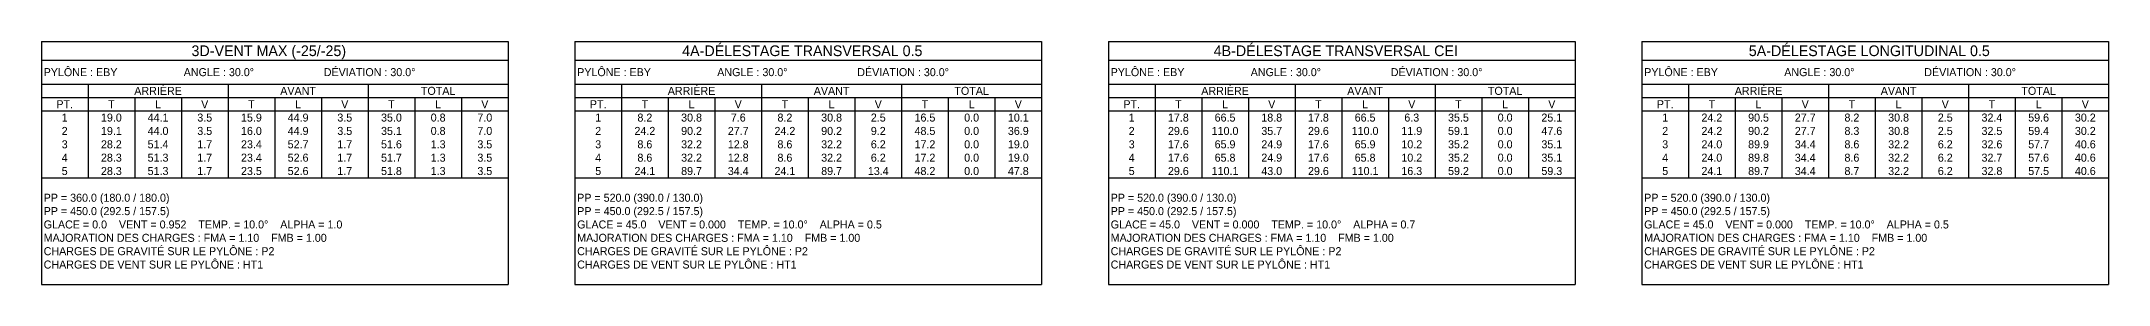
# Model space of a CAD drawing. Header units: metres. Extents: x 0 to 12350, y -182 to 0.
# Drawn here: x 4400 to 5950, y -182 to 0 of the extents above; entities that cross this region are included whole.
import ezdxf
from ezdxf.enums import TextEntityAlignment as Align

# ---------------------------------------------------------------- set-up
doc = ezdxf.new("R2010")
doc.units = ezdxf.units.M

msp = doc.modelspace()

# ---------------------------------------------------------------- linework, layer by layer
at = {"color": 6}
for p, q in [((4400, 0), (4750, 0)), ((4400, 0), (4400, -182)), ((4750, 0), (4750, -182)), ((4800, 0), (5150, 0)), ((4800, 0), (4800, -182)), ((5150, 0), (5150, -182)), ((5200, 0), (5550, 0)), ((5200, 0), (5200, -182)), ((5550, 0), (5550, -182)), ((5600, 0), (5950, 0)), ((5600, 0), (5600, -182)), ((5950, 0), (5950, -182)), ((4400, -14), (4750, -14)), ((4800, -14), (5150, -14)), ((5200, -14), (5550, -14)), ((5600, -14), (5950, -14)), ((4400, -32), (4750, -32)), ((4800, -32), (5150, -32)), ((5200, -32), (5550, -32)), ((5600, -32), (5950, -32)), ((4400, -52), (4750, -52)), ((4800, -52), (5150, -52)), ((5200, -52), (5550, -52)), ((5600, -52), (5950, -52)), ((4400, -102), (4750, -102)), ((4800, -102), (5150, -102)), ((5200, -102), (5550, -102)), ((5600, -102), (5950, -102)), ((4400, -182), (4750, -182)), ((4800, -182), (5150, -182)), ((5200, -182), (5550, -182)), ((5600, -182), (5950, -182))]:
    msp.add_line(p, q, dxfattribs=at)
at = {"color": 4}
for p, q in [((4400, -42), (4750, -42)), ((4435, -32), (4435, -102)), ((4470, -42), (4470, -102)), ((4505, -42), (4505, -102)), ((4540, -32), (4540, -102)), ((4575, -42), (4575, -102)), ((4610, -42), (4610, -102)), ((4645, -32), (4645, -102)), ((4680, -42), (4680, -102)), ((4715, -42), (4715, -102)), ((4800, -42), (5150, -42)), ((4835, -32), (4835, -102)), ((4870, -42), (4870, -102)), ((4905, -42), (4905, -102)), ((4940, -32), (4940, -102)), ((4975, -42), (4975, -102)), ((5010, -42), (5010, -102)), ((5045, -32), (5045, -102)), ((5080, -42), (5080, -102)), ((5115, -42), (5115, -102)), ((5200, -42), (5550, -42)), ((5235, -32), (5235, -102)), ((5270, -42), (5270, -102)), ((5305, -42), (5305, -102)), ((5340, -32), (5340, -102)), ((5375, -42), (5375, -102)), ((5410, -42), (5410, -102)), ((5445, -32), (5445, -102)), ((5480, -42), (5480, -102)), ((5515, -42), (5515, -102)), ((5600, -42), (5950, -42)), ((5635, -32), (5635, -102)), ((5670, -42), (5670, -102)), ((5705, -42), (5705, -102)), ((5740, -32), (5740, -102)), ((5775, -42), (5775, -102)), ((5810, -42), (5810, -102)), ((5845, -32), (5845, -102)), ((5880, -42), (5880, -102)), ((5915, -42), (5915, -102))]:
    msp.add_line(p, q, dxfattribs=at)

# ---------------------------------------------------------------- texts
for s, height, p in [('3D-VENT MAX (-25/-25)   ', 8, (4575, -7)), ('4A-DÉLESTAGE TRANSVERSAL 0.5   ', 8, (4975, -7)), ('4B-DÉLESTAGE TRANSVERSAL CEI   ', 8, (5375, -7)), ('5A-DÉLESTAGE LONGITUDINAL 0.5   ', 8, (5775, -7)), ('PT.', 6, (4417.5, -47)), ('T', 6, (4452.5, -47)), ('ARRIÈRE', 6, (4487.5, -37)), ('L', 6, (4487.5, -47)), ('V', 6, (4522.5, -47)), ('T', 6, (4557.5, -47)), ('AVANT', 6, (4592.5, -37)), ('L', 6, (4592.5, -47)), ('V', 6, (4627.5, -47)), ('T', 6, (4662.5, -47)), ('TOTAL', 6, (4697.5, -37)), ('L', 6, (4697.5, -47)), ('V', 6, (4732.5, -47)), ('PT.', 6, (4817.5, -47)), ('T', 6, (4852.5, -47)), ('ARRIÈRE', 6, (4887.5, -37)), ('L', 6, (4887.5, -47)), ('V', 6, (4922.5, -47)), ('T', 6, (4957.5, -47)), ('AVANT', 6, (4992.5, -37)), ('L', 6, (4992.5, -47)), ('V', 6, (5027.5, -47)), ('T', 6, (5062.5, -47)), ('TOTAL', 6, (5097.5, -37)), ('L', 6, (5097.5, -47)), ('V', 6, (5132.5, -47)), ('PT.', 6, (5217.5, -47)), ('T', 6, (5252.5, -47)), ('ARRIÈRE', 6, (5287.5, -37)), ('L', 6, (5287.5, -47)), ('V', 6, (5322.5, -47)), ('T', 6, (5357.5, -47)), ('AVANT', 6, (5392.5, -37)), ('L', 6, (5392.5, -47)), ('V', 6, (5427.5, -47)), ('T', 6, (5462.5, -47)), ('TOTAL', 6, (5497.5, -37)), ('L', 6, (5497.5, -47)), ('V', 6, (5532.5, -47)), ('PT.', 6, (5617.5, -47)), ('T', 6, (5652.5, -47)), ('ARRIÈRE', 6, (5687.5, -37)), ('L', 6, (5687.5, -47)), ('V', 6, (5722.5, -47)), ('T', 6, (5757.5, -47)), ('AVANT', 6, (5792.5, -37)), ('L', 6, (5792.5, -47)), ('V', 6, (5827.5, -47)), ('T', 6, (5862.5, -47)), ('TOTAL', 6, (5897.5, -37)), ('L', 6, (5897.5, -47)), ('V', 6, (5932.5, -47)), ('1', 6, (4417.5, -57)), ('19.0', 6, (4452.5, -57)), ('44.1', 6, (4487.5, -57)), ('3.5', 6, (4522.5, -57)), ('15.9', 6, (4557.5, -57)), ('44.9', 6, (4592.5, -57)), ('3.5', 6, (4627.5, -57)), ('35.0', 6, (4662.5, -57)), ('0.8', 6, (4697.5, -57)), ('7.0', 6, (4732.5, -57)), ('1', 6, (4817.5, -57)), ('8.2', 6, (4852.5, -57)), ('30.8', 6, (4887.5, -57)), ('7.6', 6, (4922.5, -57)), ('8.2', 6, (4957.5, -57)), ('30.8', 6, (4992.5, -57)), ('2.5', 6, (5027.5, -57)), ('16.5', 6, (5062.5, -57)), ('0.0', 6, (5097.5, -57)), ('10.1', 6, (5132.5, -57)), ('1', 6, (5217.5, -57)), ('17.8', 6, (5252.5, -57)), ('66.5', 6, (5287.5, -57)), ('18.8', 6, (5322.5, -57)), ('17.8', 6, (5357.5, -57)), ('66.5', 6, (5392.5, -57)), ('6.3', 6, (5427.5, -57)), ('35.5', 6, (5462.5, -57)), ('0.0', 6, (5497.5, -57)), ('25.1', 6, (5532.5, -57)), ('1', 6, (5617.5, -57)), ('24.2', 6, (5652.5, -57)), ('90.5', 6, (5687.5, -57)), ('27.7', 6, (5722.5, -57)), ('8.2', 6, (5757.5, -57)), ('30.8', 6, (5792.5, -57)), ('2.5', 6, (5827.5, -57)), ('32.4', 6, (5862.5, -57)), ('59.6', 6, (5897.5, -57)), ('30.2', 6, (5932.5, -57)), ('3', 6, (4417.5, -77)), ('2', 6, (4417.5, -67)), ('28.2', 6, (4452.5, -77)), ('19.1', 6, (4452.5, -67)), ('44.0', 6, (4487.5, -67)), ('51.4', 6, (4487.5, -77)), ('3.5', 6, (4522.5, -67)), ('1.7', 6, (4522.5, -77)), ('23.4', 6, (4557.5, -77)), ('16.0', 6, (4557.5, -67)), ('44.9', 6, (4592.5, -67)), ('52.7', 6, (4592.5, -77)), ('3.5', 6, (4627.5, -67)), ('1.7', 6, (4627.5, -77)), ('35.1', 6, (4662.5, -67)), ('51.6', 6, (4662.5, -77)), ('0.8', 6, (4697.5, -67)), ('1.3', 6, (4697.5, -77)), ('3.5', 6, (4732.5, -77)), ('7.0', 6, (4732.5, -67)), ('3', 6, (4817.5, -77)), ('2', 6, (4817.5, -67)), ('24.2', 6, (4852.5, -67)), ('8.6', 6, (4852.5, -77)), ('32.2', 6, (4887.5, -77)), ('90.2', 6, (4887.5, -67)), ('27.7', 6, (4922.5, -67)), ('12.8', 6, (4922.5, -77)), ('24.2', 6, (4957.5, -67)), ('8.6', 6, (4957.5, -77)), ('32.2', 6, (4992.5, -77)), ('90.2', 6, (4992.5, -67)), ('9.2', 6, (5027.5, -67)), ('6.2', 6, (5027.5, -77)), ('48.5', 6, (5062.5, -67)), ('17.2', 6, (5062.5, -77)), ('0.0', 6, (5097.5, -67)), ('0.0', 6, (5097.5, -77)), ('36.9', 6, (5132.5, -67)), ('19.0', 6, (5132.5, -77)), ('3', 6, (5217.5, -77)), ('2', 6, (5217.5, -67)), ('29.6', 6, (5252.5, -67)), ('17.6', 6, (5252.5, -77)), ('110.0', 6, (5287.5, -67)), ('65.9', 6, (5287.5, -77)), ('35.7', 6, (5322.5, -67)), ('24.9', 6, (5322.5, -77)), ('29.6', 6, (5357.5, -67)), ('17.6', 6, (5357.5, -77)), ('110.0', 6, (5392.5, -67)), ('65.9', 6, (5392.5, -77)), ('11.9', 6, (5427.5, -67)), ('10.2', 6, (5427.5, -77)), ('35.2', 6, (5462.5, -77)), ('59.1', 6, (5462.5, -67)), ('0.0', 6, (5497.5, -67)), ('0.0', 6, (5497.5, -77)), ('47.6', 6, (5532.5, -67)), ('35.1', 6, (5532.5, -77)), ('3', 6, (5617.5, -77)), ('2', 6, (5617.5, -67)), ('24.2', 6, (5652.5, -67)), ('24.0', 6, (5652.5, -77)), ('89.9', 6, (5687.5, -77)), ('90.2', 6, (5687.5, -67)), ('34.4', 6, (5722.5, -77)), ('27.7', 6, (5722.5, -67)), ('8.3', 6, (5757.5, -67)), ('8.6', 6, (5757.5, -77)), ('30.8', 6, (5792.5, -67)), ('32.2', 6, (5792.5, -77)), ('2.5', 6, (5827.5, -67)), ('6.2', 6, (5827.5, -77)), ('32.5', 6, (5862.5, -67)), ('32.6', 6, (5862.5, -77)), ('59.4', 6, (5897.5, -67)), ('57.7', 6, (5897.5, -77)), ('40.6', 6, (5932.5, -77)), ('30.2', 6, (5932.5, -67)), ('4', 6, (4417.5, -87)), ('28.3', 6, (4452.5, -87)), ('51.3', 6, (4487.5, -87)), ('1.7', 6, (4522.5, -87)), ('23.4', 6, (4557.5, -87)), ('52.6', 6, (4592.5, -87)), ('1.7', 6, (4627.5, -87)), ('51.7', 6, (4662.5, -87)), ('1.3', 6, (4697.5, -87)), ('3.5', 6, (4732.5, -87)), ('4', 6, (4817.5, -87)), ('8.6', 6, (4852.5, -87)), ('32.2', 6, (4887.5, -87)), ('12.8', 6, (4922.5, -87)), ('8.6', 6, (4957.5, -87)), ('32.2', 6, (4992.5, -87)), ('6.2', 6, (5027.5, -87)), ('17.2', 6, (5062.5, -87)), ('0.0', 6, (5097.5, -87)), ('19.0', 6, (5132.5, -87)), ('4', 6, (5217.5, -87)), ('17.6', 6, (5252.5, -87)), ('65.8', 6, (5287.5, -87)), ('24.9', 6, (5322.5, -87)), ('17.6', 6, (5357.5, -87)), ('65.8', 6, (5392.5, -87)), ('10.2', 6, (5427.5, -87)), ('35.2', 6, (5462.5, -87)), ('0.0', 6, (5497.5, -87)), ('35.1', 6, (5532.5, -87)), ('4', 6, (5617.5, -87)), ('24.0', 6, (5652.5, -87)), ('89.8', 6, (5687.5, -87)), ('34.4', 6, (5722.5, -87)), ('8.6', 6, (5757.5, -87)), ('32.2', 6, (5792.5, -87)), ('6.2', 6, (5827.5, -87)), ('32.7', 6, (5862.5, -87)), ('57.6', 6, (5897.5, -87)), ('40.6', 6, (5932.5, -87)), ('5', 6, (4417.5, -97)), ('28.3', 6, (4452.5, -97)), ('51.3', 6, (4487.5, -97)), ('1.7', 6, (4522.5, -97)), ('23.5', 6, (4557.5, -97)), ('52.6', 6, (4592.5, -97)), ('1.7', 6, (4627.5, -97)), ('51.8', 6, (4662.5, -97)), ('1.3', 6, (4697.5, -97)), ('3.5', 6, (4732.5, -97)), ('5', 6, (4817.5, -97)), ('24.1', 6, (4852.5, -97)), ('89.7', 6, (4887.5, -97)), ('34.4', 6, (4922.5, -97)), ('24.1', 6, (4957.5, -97)), ('89.7', 6, (4992.5, -97)), ('13.4', 6, (5027.5, -97)), ('48.2', 6, (5062.5, -97)), ('0.0', 6, (5097.5, -97)), ('47.8', 6, (5132.5, -97)), ('5', 6, (5217.5, -97)), ('29.6', 6, (5252.5, -97)), ('110.1', 6, (5287.5, -97)), ('43.0', 6, (5322.5, -97)), ('29.6', 6, (5357.5, -97)), ('110.1', 6, (5392.5, -97)), ('16.3', 6, (5427.5, -97)), ('59.2', 6, (5462.5, -97)), ('0.0', 6, (5497.5, -97)), ('59.3', 6, (5532.5, -97)), ('5', 6, (5617.5, -97)), ('24.1', 6, (5652.5, -97)), ('89.7', 6, (5687.5, -97)), ('34.4', 6, (5722.5, -97)), ('8.7', 6, (5757.5, -97)), ('32.2', 6, (5792.5, -97)), ('6.2', 6, (5827.5, -97)), ('32.8', 6, (5862.5, -97)), ('57.5', 6, (5897.5, -97)), ('40.6', 6, (5932.5, -97))]:
    msp.add_text(s, height=height).set_placement(p, align=Align.MIDDLE_CENTER)
for s, p in [('PYLÔNE : EBY', (4401.75, -23)), ('ANGLE : 30.0°', (4506.75, -23)), ('DÉVIATION : 30.0°', (4611.75, -23)), ('PYLÔNE : EBY', (4801.75, -23)), ('ANGLE : 30.0°', (4906.75, -23)), ('DÉVIATION : 30.0°', (5011.75, -23)), ('PYLÔNE : EBY', (5201.75, -23)), ('ANGLE : 30.0°', (5306.75, -23)), ('DÉVIATION : 30.0°', (5411.75, -23)), ('PYLÔNE : EBY', (5601.75, -23)), ('ANGLE : 30.0°', (5706.75, -23)), ('DÉVIATION : 30.0°', (5811.75, -23)), ('PP = 360.0 (180.0 / 180.0)', (4401.75, -117)), ('PP = 450.0 (292.5 / 157.5)', (4401.75, -127)), ('PP = 520.0 (390.0 / 130.0)', (4801.75, -117)), ('PP = 450.0 (292.5 / 157.5)', (4801.75, -127)), ('PP = 520.0 (390.0 / 130.0)', (5201.75, -117)), ('PP = 450.0 (292.5 / 157.5)', (5201.75, -127)), ('PP = 520.0 (390.0 / 130.0)', (5601.75, -117)), ('PP = 450.0 (292.5 / 157.5)', (5601.75, -127)), ('GLACE = 0.0    VENT = 0.952    TEMP. = 10.0°    ALPHA = 1.0', (4401.75, -137)), ('GLACE = 45.0    VENT = 0.000    TEMP. = 10.0°    ALPHA = 0.5', (4801.75, -137)), ('GLACE = 45.0    VENT = 0.000    TEMP. = 10.0°    ALPHA = 0.7', (5201.75, -137)), ('GLACE = 45.0    VENT = 0.000    TEMP. = 10.0°    ALPHA = 0.5', (5601.75, -137)), ('CHARGES DE GRAVITÉ SUR LE PYLÔNE : P2', (4401.75, -157)), ('MAJORATION DES CHARGES : FMA = 1.10    FMB = 1.00', (4401.75, -147)), ('CHARGES DE GRAVITÉ SUR LE PYLÔNE : P2', (4801.75, -157)), ('MAJORATION DES CHARGES : FMA = 1.10    FMB = 1.00', (4801.75, -147)), ('CHARGES DE GRAVITÉ SUR LE PYLÔNE : P2', (5201.75, -157)), ('MAJORATION DES CHARGES : FMA = 1.10    FMB = 1.00', (5201.75, -147)), ('CHARGES DE GRAVITÉ SUR LE PYLÔNE : P2', (5601.75, -157)), ('MAJORATION DES CHARGES : FMA = 1.10    FMB = 1.00', (5601.75, -147)), ('CHARGES DE VENT SUR LE PYLÔNE : HT1', (4401.75, -167)), ('CHARGES DE VENT SUR LE PYLÔNE : HT1', (4801.75, -167)), ('CHARGES DE VENT SUR LE PYLÔNE : HT1', (5201.75, -167)), ('CHARGES DE VENT SUR LE PYLÔNE : HT1', (5601.75, -167))]:
    msp.add_text(s, height=6).set_placement(p, align=Align.MIDDLE_LEFT)

doc.saveas('drawing.dxf')
